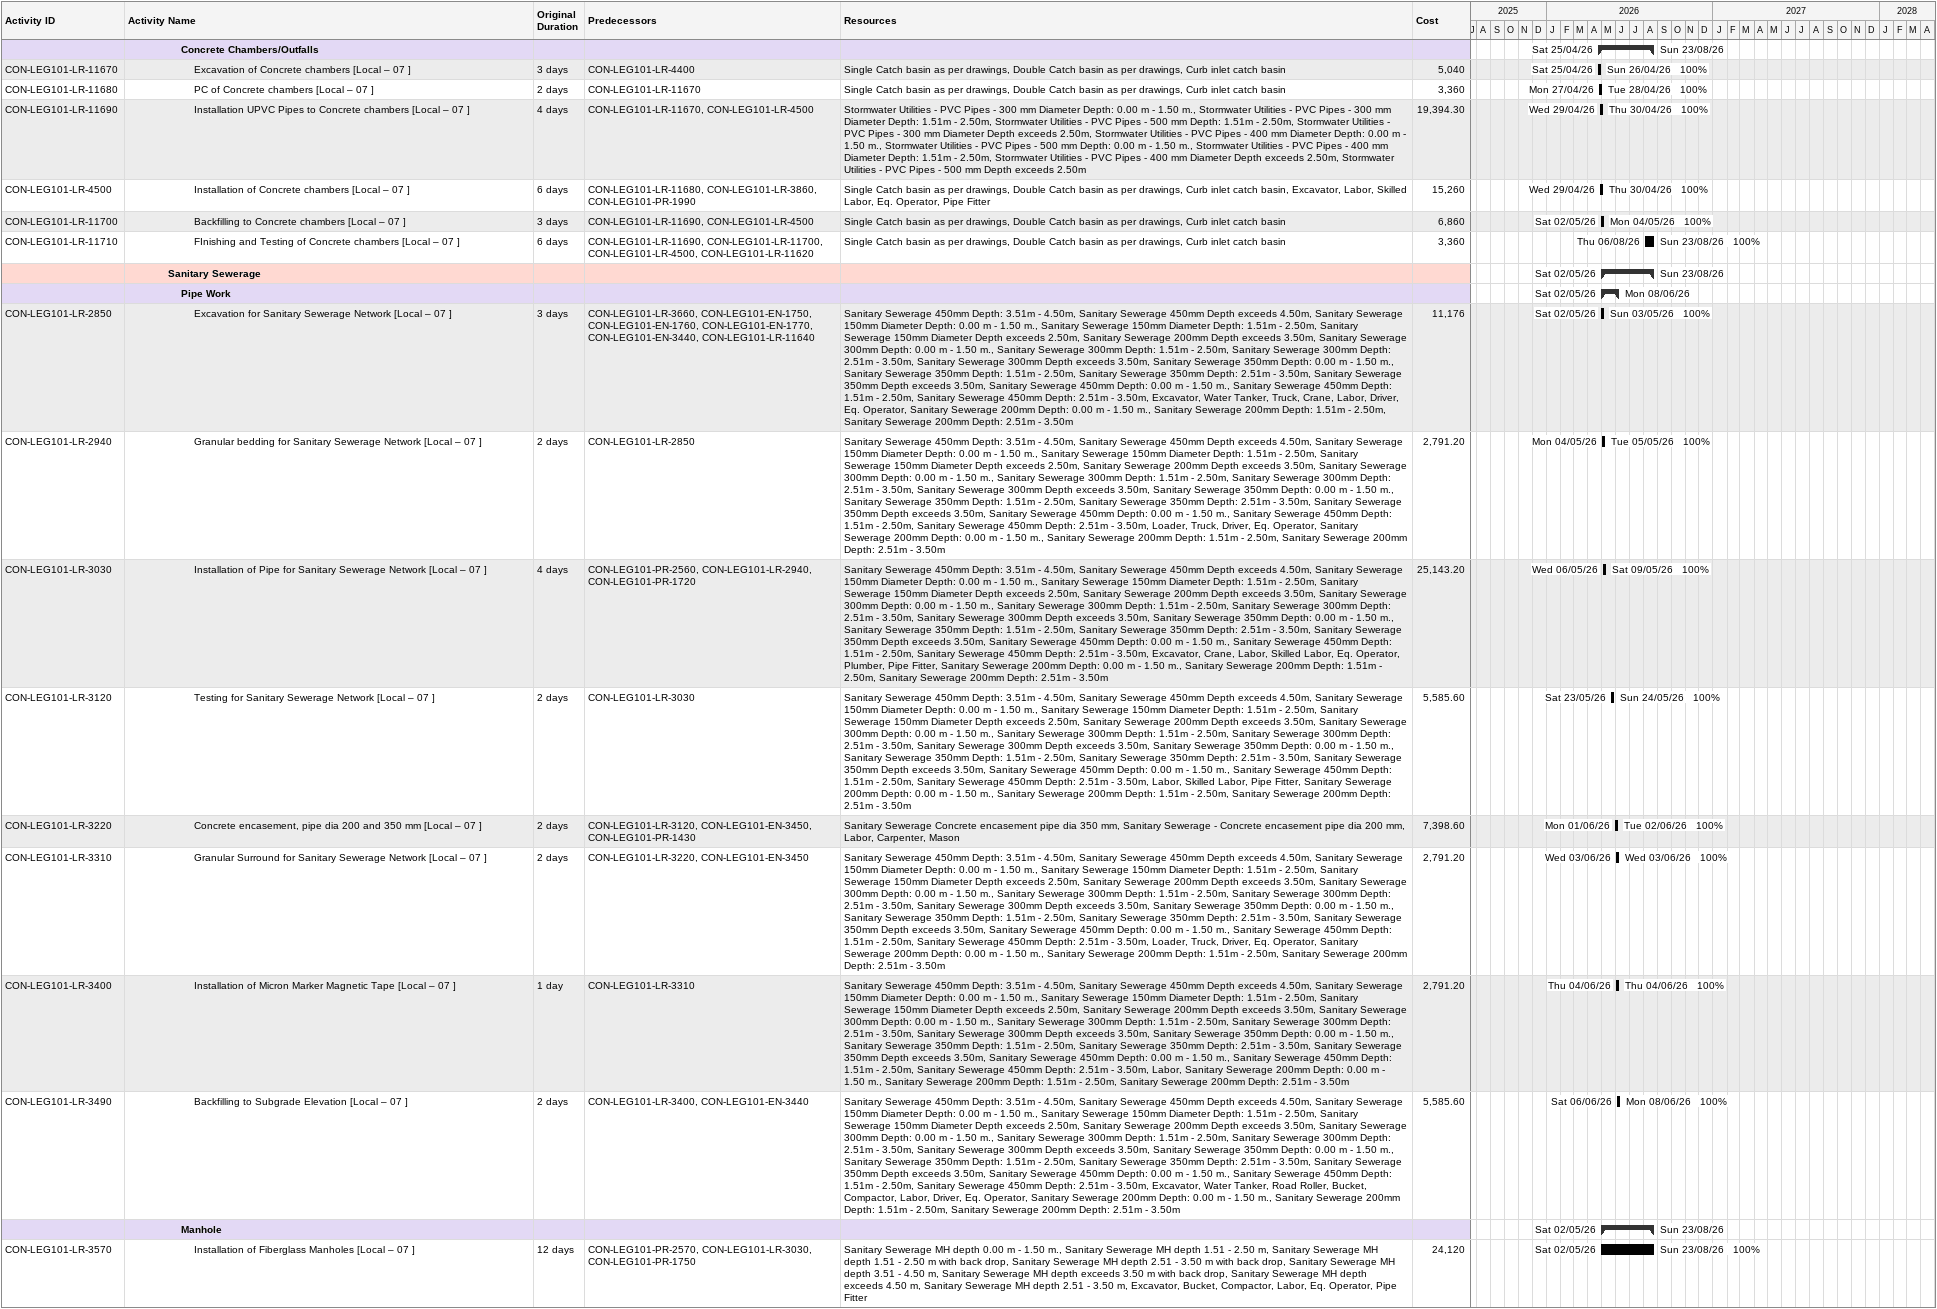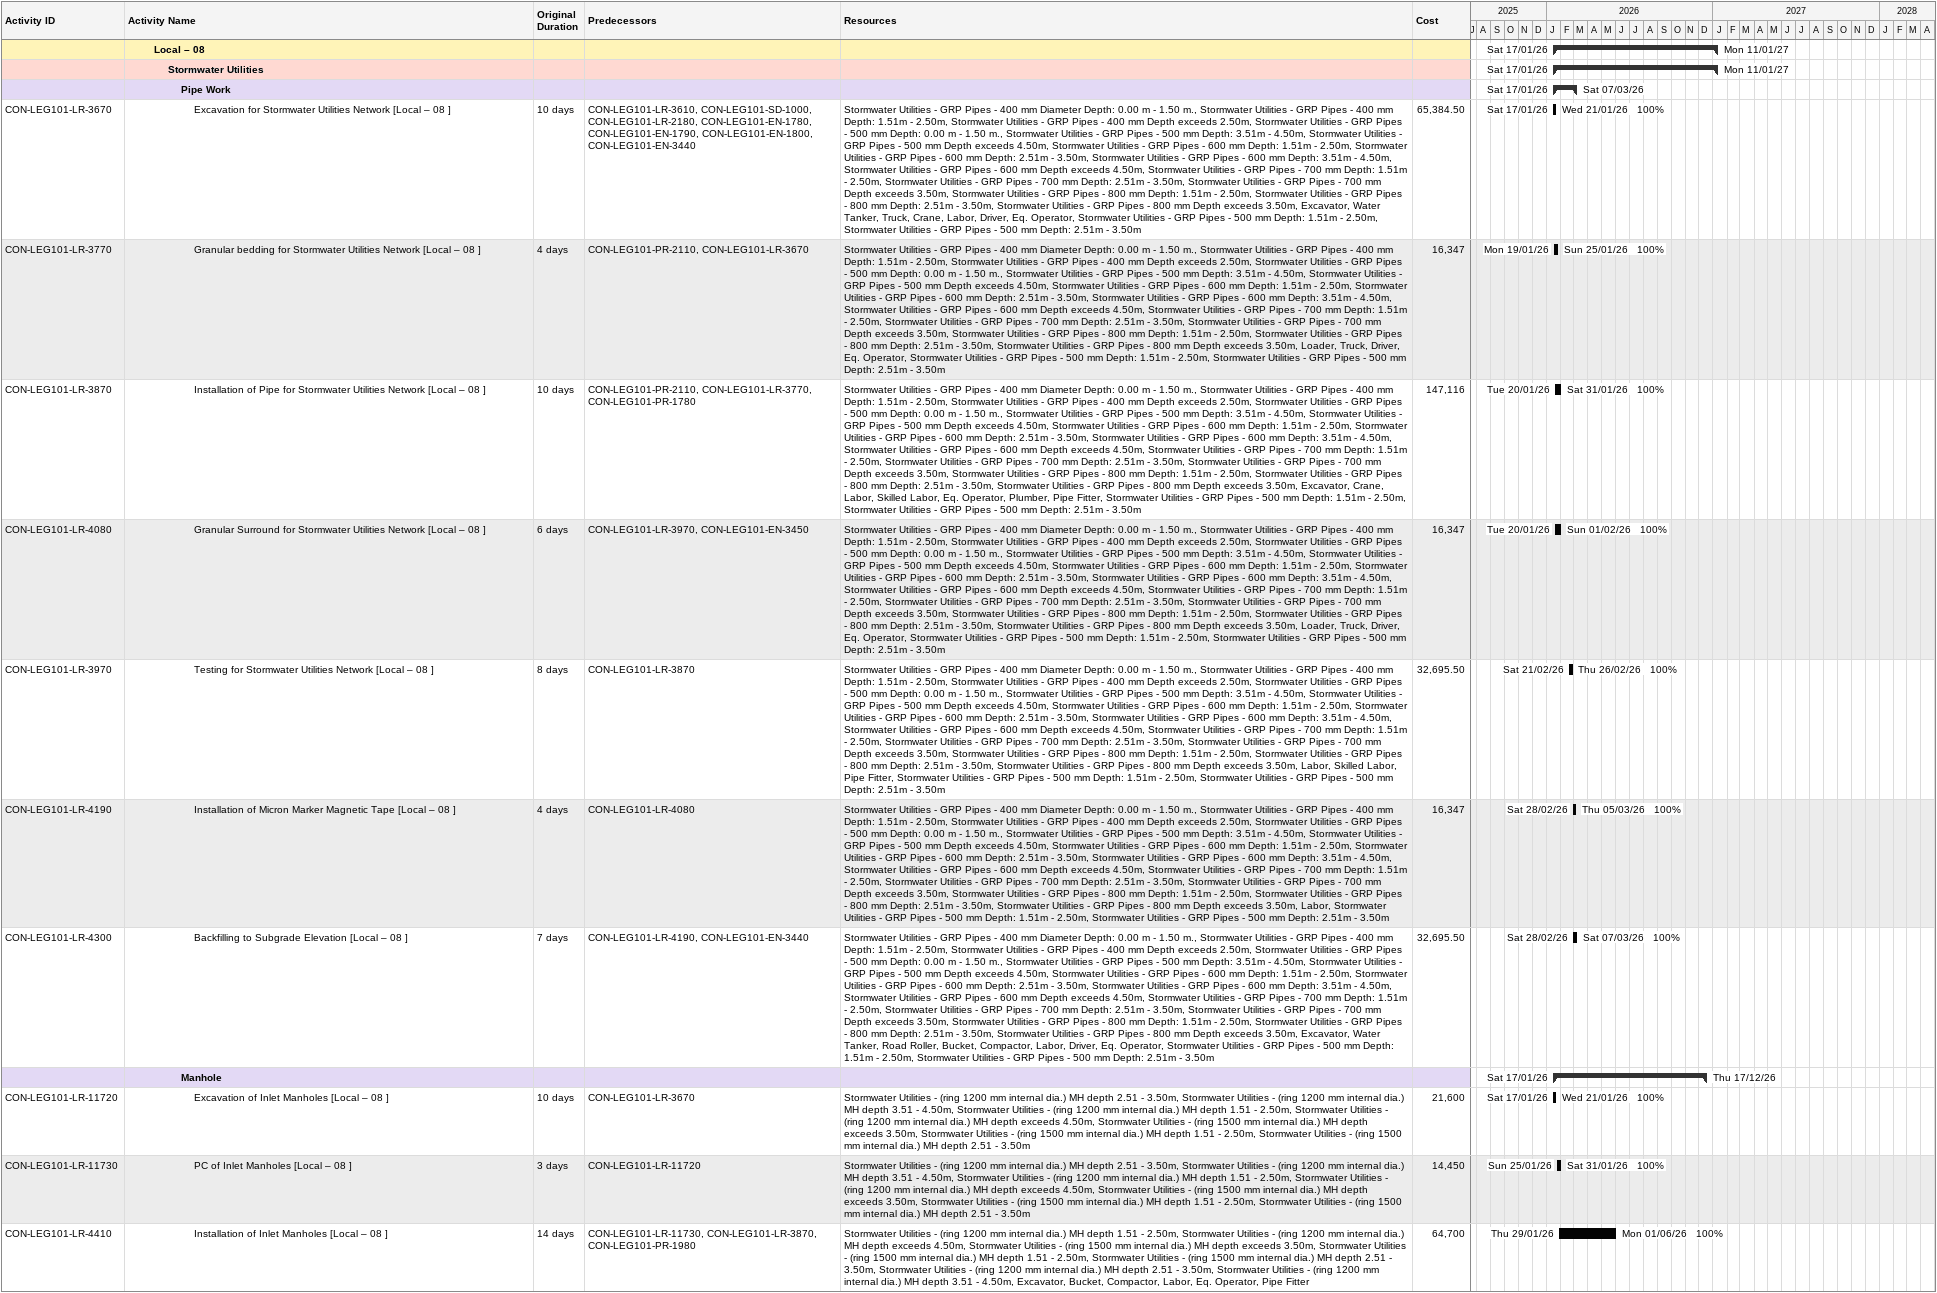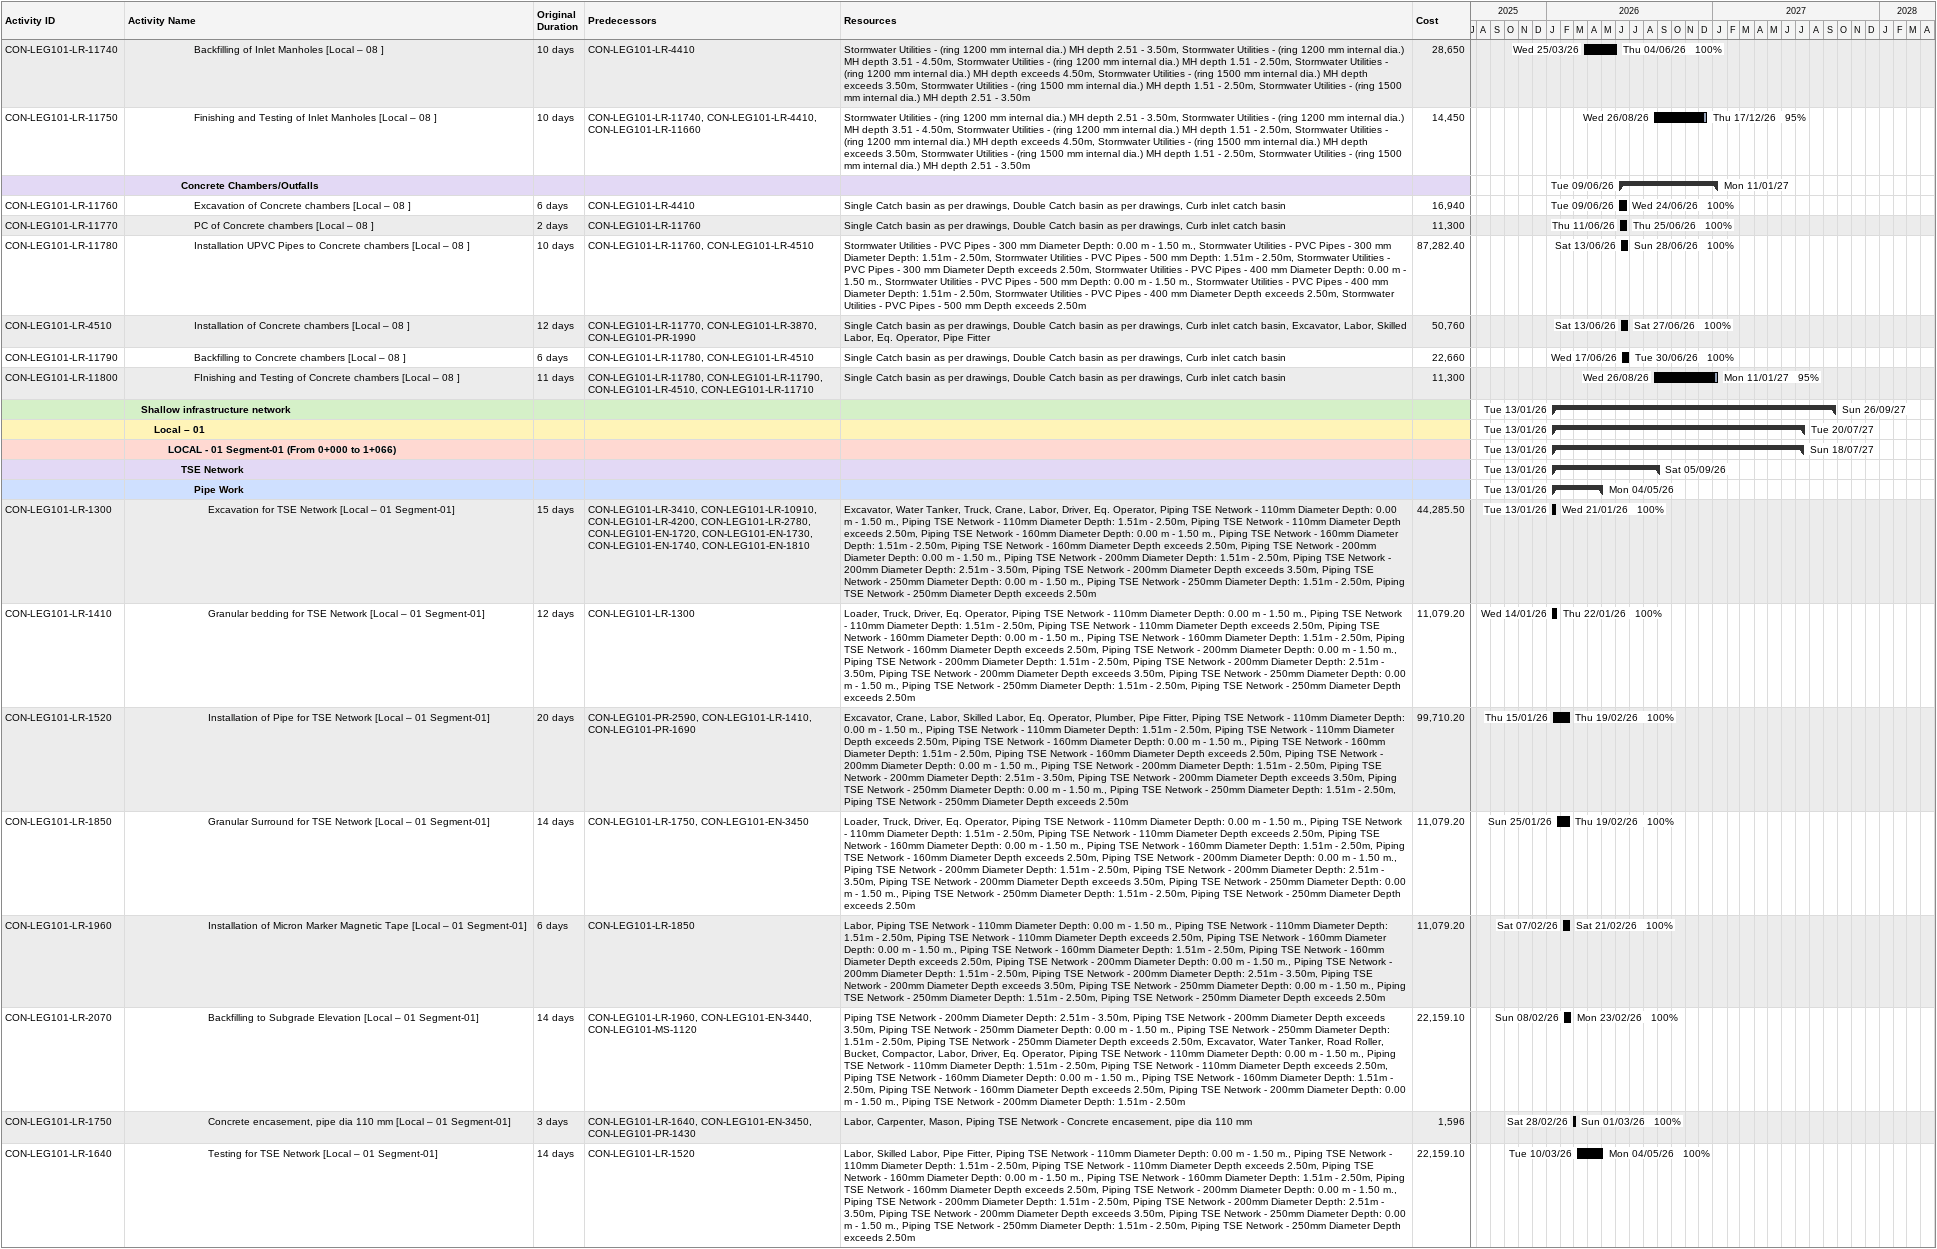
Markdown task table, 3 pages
| ID | Level | Task | Original duration | Start | Finish | Predecessors | Resources | % complete | Cost |
|---|---|---|---|---|---|---|---|---|---|
|  | 5 | **Concrete Chambers/Outfalls** |  | 2026-04-25 | 2026-08-23 |  |  |  |  |
| CON-LEG101-LR-11670 | 6 | Excavation of Concrete chambers [Local – 07 ] | 3d | 2026-04-25 | 2026-04-26 | CON-LEG101-LR-4400 | Single Catch basin as per drawings, Double Catch basin as per drawings, Curb inlet catch basin | 100 | 5040 |
| CON-LEG101-LR-11680 | 6 | PC of Concrete chambers [Local – 07 ] | 2d | 2026-04-27 | 2026-04-28 | CON-LEG101-LR-11670 | Single Catch basin as per drawings, Double Catch basin as per drawings, Curb inlet catch basin | 100 | 3360 |
| CON-LEG101-LR-11690 | 6 | Installation UPVC Pipes to Concrete chambers [Local – 07 ] | 4d | 2026-04-29 | 2026-04-30 | CON-LEG101-LR-11670, CON-LEG101-LR-4500 | Stormwater Utilities - PVC Pipes - 300 mm Diameter Depth: 0.00 m - 1.50 m., Stormwater Utilities - PVC Pipes - 300 mm Diameter Depth: 1.51m - 2.50m, Stormwater Utilities - PVC Pipes - 500 mm Depth: 1.51m - 2.50m, Stormwater Utilities - PVC Pipes - 300 mm Diameter Depth exceeds 2.50m, Stormwater Utilities - PVC Pipes - 400 mm Diameter Depth: 0.00 m - 1.50 m., Stormwater Utilities - PVC Pipes - 500 mm Depth: 0.00 m - 1.50 m., Stormwater Utilities - PVC Pipes - 400 mm Diameter Depth: 1.51m - 2.50m, Stormwater Utilities - PVC Pipes - 400 mm Diameter Depth exceeds 2.50m, Stormwater Utilities - PVC Pipes - 500 mm Depth exceeds 2.50m | 100 | 19394.30 |
| CON-LEG101-LR-4500 | 6 | Installation of Concrete chambers [Local – 07 ] | 6d | 2026-04-29 | 2026-04-30 | CON-LEG101-LR-11680, CON-LEG101-LR-3860, CON-LEG101-PR-1990 | Single Catch basin as per drawings, Double Catch basin as per drawings, Curb inlet catch basin, Excavator, Labor, Skilled Labor, Eq. Operator, Pipe Fitter | 100 | 15260 |
| CON-LEG101-LR-11700 | 6 | Backfilling to Concrete chambers [Local – 07 ] | 3d | 2026-05-02 | 2026-05-04 | CON-LEG101-LR-11690, CON-LEG101-LR-4500 | Single Catch basin as per drawings, Double Catch basin as per drawings, Curb inlet catch basin | 100 | 6860 |
| CON-LEG101-LR-11710 | 6 | FInishing and Testing of Concrete chambers [Local – 07 ] | 6d | 2026-08-06 | 2026-08-23 | CON-LEG101-LR-11690, CON-LEG101-LR-11700, CON-LEG101-LR-4500, CON-LEG101-LR-11620 | Single Catch basin as per drawings, Double Catch basin as per drawings, Curb inlet catch basin | 100 | 3360 |
|  | 4 | **Sanitary Sewerage** |  | 2026-05-02 | 2026-08-23 |  |  |  |  |
|  | 5 | **Pipe Work** |  | 2026-05-02 | 2026-06-08 |  |  |  |  |
| CON-LEG101-LR-2850 | 6 | Excavation for Sanitary Sewerage Network [Local – 07 ] | 3d | 2026-05-02 | 2026-05-03 | CON-LEG101-LR-3660, CON-LEG101-EN-1750, CON-LEG101-EN-1760, CON-LEG101-EN-1770, CON-LEG101-EN-3440, CON-LEG101-LR-11640 | Sanitary Sewerage 450mm Depth: 3.51m - 4.50m, Sanitary Sewerage 450mm Depth exceeds 4.50m, Sanitary Sewerage 150mm Diameter Depth: 0.00 m - 1.50 m., Sanitary Sewerage 150mm Diameter Depth: 1.51m - 2.50m, Sanitary Sewerage 150mm Diameter Depth exceeds 2.50m, Sanitary Sewerage 200mm Depth exceeds 3.50m, Sanitary Sewerage 300mm Depth: 0.00 m - 1.50 m., Sanitary Sewerage 300mm Depth: 1.51m - 2.50m, Sanitary Sewerage 300mm Depth: 2.51m - 3.50m, Sanitary Sewerage 300mm Depth exceeds 3.50m, Sanitary Sewerage 350mm Depth: 0.00 m - 1.50 m., Sanitary Sewerage 350mm Depth: 1.51m - 2.50m, Sanitary Sewerage 350mm Depth: 2.51m - 3.50m, Sanitary Sewerage 350mm Depth exceeds 3.50m, Sanitary Sewerage 450mm Depth: 0.00 m - 1.50 m., Sanitary Sewerage 450mm Depth: 1.51m - 2.50m, Sanitary Sewerage 450mm Depth: 2.51m - 3.50m, Excavator, Water Tanker, Truck, Crane, Labor, Driver, Eq. Operator, Sanitary Sewerage 200mm Depth: 0.00 m - 1.50 m., Sanitary Sewerage 200mm Depth: 1.51m - 2.50m, Sanitary Sewerage 200mm Depth: 2.51m - 3.50m | 100 | 11176 |
| CON-LEG101-LR-2940 | 6 | Granular bedding for Sanitary Sewerage Network [Local – 07 ] | 2d | 2026-05-04 | 2026-05-05 | CON-LEG101-LR-2850 | Sanitary Sewerage 450mm Depth: 3.51m - 4.50m, Sanitary Sewerage 450mm Depth exceeds 4.50m, Sanitary Sewerage 150mm Diameter Depth: 0.00 m - 1.50 m., Sanitary Sewerage 150mm Diameter Depth: 1.51m - 2.50m, Sanitary Sewerage 150mm Diameter Depth exceeds 2.50m, Sanitary Sewerage 200mm Depth exceeds 3.50m, Sanitary Sewerage 300mm Depth: 0.00 m - 1.50 m., Sanitary Sewerage 300mm Depth: 1.51m - 2.50m, Sanitary Sewerage 300mm Depth: 2.51m - 3.50m, Sanitary Sewerage 300mm Depth exceeds 3.50m, Sanitary Sewerage 350mm Depth: 0.00 m - 1.50 m., Sanitary Sewerage 350mm Depth: 1.51m - 2.50m, Sanitary Sewerage 350mm Depth: 2.51m - 3.50m, Sanitary Sewerage 350mm Depth exceeds 3.50m, Sanitary Sewerage 450mm Depth: 0.00 m - 1.50 m., Sanitary Sewerage 450mm Depth: 1.51m - 2.50m, Sanitary Sewerage 450mm Depth: 2.51m - 3.50m, Loader, Truck, Driver, Eq. Operator, Sanitary Sewerage 200mm Depth: 0.00 m - 1.50 m., Sanitary Sewerage 200mm Depth: 1.51m - 2.50m, Sanitary Sewerage 200mm Depth: 2.51m - 3.50m | 100 | 2791.20 |
| CON-LEG101-LR-3030 | 6 | Installation of Pipe for Sanitary Sewerage Network [Local – 07 ] | 4d | 2026-05-06 | 2026-05-09 | CON-LEG101-PR-2560, CON-LEG101-LR-2940, CON-LEG101-PR-1720 | Sanitary Sewerage 450mm Depth: 3.51m - 4.50m, Sanitary Sewerage 450mm Depth exceeds 4.50m, Sanitary Sewerage 150mm Diameter Depth: 0.00 m - 1.50 m., Sanitary Sewerage 150mm Diameter Depth: 1.51m - 2.50m, Sanitary Sewerage 150mm Diameter Depth exceeds 2.50m, Sanitary Sewerage 200mm Depth exceeds 3.50m, Sanitary Sewerage 300mm Depth: 0.00 m - 1.50 m., Sanitary Sewerage 300mm Depth: 1.51m - 2.50m, Sanitary Sewerage 300mm Depth: 2.51m - 3.50m, Sanitary Sewerage 300mm Depth exceeds 3.50m, Sanitary Sewerage 350mm Depth: 0.00 m - 1.50 m., Sanitary Sewerage 350mm Depth: 1.51m - 2.50m, Sanitary Sewerage 350mm Depth: 2.51m - 3.50m, Sanitary Sewerage 350mm Depth exceeds 3.50m, Sanitary Sewerage 450mm Depth: 0.00 m - 1.50 m., Sanitary Sewerage 450mm Depth: 1.51m - 2.50m, Sanitary Sewerage 450mm Depth: 2.51m - 3.50m, Excavator, Crane, Labor, Skilled Labor, Eq. Operator, Plumber, Pipe Fitter, Sanitary Sewerage 200mm Depth: 0.00 m - 1.50 m., Sanitary Sewerage 200mm Depth: 1.51m - 2.50m, Sanitary Sewerage 200mm Depth: 2.51m - 3.50m | 100 | 25143.20 |
| CON-LEG101-LR-3120 | 6 | Testing for Sanitary Sewerage Network [Local – 07 ] | 2d | 2026-05-23 | 2026-05-24 | CON-LEG101-LR-3030 | Sanitary Sewerage 450mm Depth: 3.51m - 4.50m, Sanitary Sewerage 450mm Depth exceeds 4.50m, Sanitary Sewerage 150mm Diameter Depth: 0.00 m - 1.50 m., Sanitary Sewerage 150mm Diameter Depth: 1.51m - 2.50m, Sanitary Sewerage 150mm Diameter Depth exceeds 2.50m, Sanitary Sewerage 200mm Depth exceeds 3.50m, Sanitary Sewerage 300mm Depth: 0.00 m - 1.50 m., Sanitary Sewerage 300mm Depth: 1.51m - 2.50m, Sanitary Sewerage 300mm Depth: 2.51m - 3.50m, Sanitary Sewerage 300mm Depth exceeds 3.50m, Sanitary Sewerage 350mm Depth: 0.00 m - 1.50 m., Sanitary Sewerage 350mm Depth: 1.51m - 2.50m, Sanitary Sewerage 350mm Depth: 2.51m - 3.50m, Sanitary Sewerage 350mm Depth exceeds 3.50m, Sanitary Sewerage 450mm Depth: 0.00 m - 1.50 m., Sanitary Sewerage 450mm Depth: 1.51m - 2.50m, Sanitary Sewerage 450mm Depth: 2.51m - 3.50m, Labor, Skilled Labor, Pipe Fitter, Sanitary Sewerage 200mm Depth: 0.00 m - 1.50 m., Sanitary Sewerage 200mm Depth: 1.51m - 2.50m, Sanitary Sewerage 200mm Depth: 2.51m - 3.50m | 100 | 5585.60 |
| CON-LEG101-LR-3220 | 6 | Concrete encasement, pipe dia 200 and 350 mm [Local – 07 ] | 2d | 2026-06-01 | 2026-06-02 | CON-LEG101-LR-3120, CON-LEG101-EN-3450, CON-LEG101-PR-1430 | Sanitary Sewerage Concrete encasement pipe dia 350 mm, Sanitary Sewerage - Concrete encasement pipe dia 200 mm, Labor, Carpenter, Mason | 100 | 7398.60 |
| CON-LEG101-LR-3310 | 6 | Granular Surround for Sanitary Sewerage Network [Local – 07 ] | 2d | 2026-06-03 | 2026-06-03 | CON-LEG101-LR-3220, CON-LEG101-EN-3450 | Sanitary Sewerage 450mm Depth: 3.51m - 4.50m, Sanitary Sewerage 450mm Depth exceeds 4.50m, Sanitary Sewerage 150mm Diameter Depth: 0.00 m - 1.50 m., Sanitary Sewerage 150mm Diameter Depth: 1.51m - 2.50m, Sanitary Sewerage 150mm Diameter Depth exceeds 2.50m, Sanitary Sewerage 200mm Depth exceeds 3.50m, Sanitary Sewerage 300mm Depth: 0.00 m - 1.50 m., Sanitary Sewerage 300mm Depth: 1.51m - 2.50m, Sanitary Sewerage 300mm Depth: 2.51m - 3.50m, Sanitary Sewerage 300mm Depth exceeds 3.50m, Sanitary Sewerage 350mm Depth: 0.00 m - 1.50 m., Sanitary Sewerage 350mm Depth: 1.51m - 2.50m, Sanitary Sewerage 350mm Depth: 2.51m - 3.50m, Sanitary Sewerage 350mm Depth exceeds 3.50m, Sanitary Sewerage 450mm Depth: 0.00 m - 1.50 m., Sanitary Sewerage 450mm Depth: 1.51m - 2.50m, Sanitary Sewerage 450mm Depth: 2.51m - 3.50m, Loader, Truck, Driver, Eq. Operator, Sanitary Sewerage 200mm Depth: 0.00 m - 1.50 m., Sanitary Sewerage 200mm Depth: 1.51m - 2.50m, Sanitary Sewerage 200mm Depth: 2.51m - 3.50m | 100 | 2791.20 |
| CON-LEG101-LR-3400 | 6 | Installation of Micron Marker Magnetic Tape [Local – 07 ] | 1d | 2026-06-04 | 2026-06-04 | CON-LEG101-LR-3310 | Sanitary Sewerage 450mm Depth: 3.51m - 4.50m, Sanitary Sewerage 450mm Depth exceeds 4.50m, Sanitary Sewerage 150mm Diameter Depth: 0.00 m - 1.50 m., Sanitary Sewerage 150mm Diameter Depth: 1.51m - 2.50m, Sanitary Sewerage 150mm Diameter Depth exceeds 2.50m, Sanitary Sewerage 200mm Depth exceeds 3.50m, Sanitary Sewerage 300mm Depth: 0.00 m - 1.50 m., Sanitary Sewerage 300mm Depth: 1.51m - 2.50m, Sanitary Sewerage 300mm Depth: 2.51m - 3.50m, Sanitary Sewerage 300mm Depth exceeds 3.50m, Sanitary Sewerage 350mm Depth: 0.00 m - 1.50 m., Sanitary Sewerage 350mm Depth: 1.51m - 2.50m, Sanitary Sewerage 350mm Depth: 2.51m - 3.50m, Sanitary Sewerage 350mm Depth exceeds 3.50m, Sanitary Sewerage 450mm Depth: 0.00 m - 1.50 m., Sanitary Sewerage 450mm Depth: 1.51m - 2.50m, Sanitary Sewerage 450mm Depth: 2.51m - 3.50m, Labor, Sanitary Sewerage 200mm Depth: 0.00 m - 1.50 m., Sanitary Sewerage 200mm Depth: 1.51m - 2.50m, Sanitary Sewerage 200mm Depth: 2.51m - 3.50m | 100 | 2791.20 |
| CON-LEG101-LR-3490 | 6 | Backfilling to Subgrade Elevation [Local – 07 ] | 2d | 2026-06-06 | 2026-06-08 | CON-LEG101-LR-3400, CON-LEG101-EN-3440 | Sanitary Sewerage 450mm Depth: 3.51m - 4.50m, Sanitary Sewerage 450mm Depth exceeds 4.50m, Sanitary Sewerage 150mm Diameter Depth: 0.00 m - 1.50 m., Sanitary Sewerage 150mm Diameter Depth: 1.51m - 2.50m, Sanitary Sewerage 150mm Diameter Depth exceeds 2.50m, Sanitary Sewerage 200mm Depth exceeds 3.50m, Sanitary Sewerage 300mm Depth: 0.00 m - 1.50 m., Sanitary Sewerage 300mm Depth: 1.51m - 2.50m, Sanitary Sewerage 300mm Depth: 2.51m - 3.50m, Sanitary Sewerage 300mm Depth exceeds 3.50m, Sanitary Sewerage 350mm Depth: 0.00 m - 1.50 m., Sanitary Sewerage 350mm Depth: 1.51m - 2.50m, Sanitary Sewerage 350mm Depth: 2.51m - 3.50m, Sanitary Sewerage 350mm Depth exceeds 3.50m, Sanitary Sewerage 450mm Depth: 0.00 m - 1.50 m., Sanitary Sewerage 450mm Depth: 1.51m - 2.50m, Sanitary Sewerage 450mm Depth: 2.51m - 3.50m, Excavator, Water Tanker, Road Roller, Bucket, Compactor, Labor, Driver, Eq. Operator, Sanitary Sewerage 200mm Depth: 0.00 m - 1.50 m., Sanitary Sewerage 200mm Depth: 1.51m - 2.50m, Sanitary Sewerage 200mm Depth: 2.51m - 3.50m | 100 | 5585.60 |
|  | 5 | **Manhole** |  | 2026-05-02 | 2026-08-23 |  |  |  |  |
| CON-LEG101-LR-3570 | 6 | Installation of Fiberglass Manholes [Local – 07 ] | 12d | 2026-05-02 | 2026-08-23 | CON-LEG101-PR-2570, CON-LEG101-LR-3030, CON-LEG101-PR-1750 | Sanitary Sewerage MH depth 0.00 m - 1.50 m., Sanitary Sewerage MH depth 1.51 - 2.50 m, Sanitary Sewerage MH depth 1.51 - 2.50 m with back drop, Sanitary Sewerage MH depth 2.51 - 3.50 m with back drop, Sanitary Sewerage MH depth 3.51 - 4.50 m, Sanitary Sewerage MH depth exceeds 3.50 m with back drop, Sanitary Sewerage MH depth exceeds 4.50 m, Sanitary Sewerage MH depth 2.51 - 3.50 m, Excavator, Bucket, Compactor, Labor, Eq. Operator, Pipe Fitter | 100 | 24120 |
|  | 3 | **Local – 08** |  | 2026-01-17 | 2027-01-11 |  |  |  |  |
|  | 4 | **Stormwater Utilities** |  | 2026-01-17 | 2027-01-11 |  |  |  |  |
|  | 5 | **Pipe Work** |  | 2026-01-17 | 2026-03-07 |  |  |  |  |
| CON-LEG101-LR-3670 | 6 | Excavation for Stormwater Utilities Network [Local – 08 ] | 10d | 2026-01-17 | 2026-01-21 | CON-LEG101-LR-3610, CON-LEG101-SD-1000, CON-LEG101-LR-2180, CON-LEG101-EN-1780, CON-LEG101-EN-1790, CON-LEG101-EN-1800, CON-LEG101-EN-3440 | Stormwater Utilities - GRP Pipes - 400 mm Diameter Depth: 0.00 m - 1.50 m., Stormwater Utilities - GRP Pipes - 400 mm Depth: 1.51m - 2.50m, Stormwater Utilities - GRP Pipes - 400 mm Depth exceeds 2.50m, Stormwater Utilities - GRP Pipes - 500 mm Depth: 0.00 m - 1.50 m., Stormwater Utilities - GRP Pipes - 500 mm Depth: 3.51m - 4.50m, Stormwater Utilities - GRP Pipes - 500 mm Depth exceeds 4.50m, Stormwater Utilities - GRP Pipes - 600 mm Depth: 1.51m - 2.50m, Stormwater Utilities - GRP Pipes - 600 mm Depth: 2.51m - 3.50m, Stormwater Utilities - GRP Pipes - 600 mm Depth: 3.51m - 4.50m, Stormwater Utilities - GRP Pipes - 600 mm Depth exceeds 4.50m, Stormwater Utilities - GRP Pipes - 700 mm Depth: 1.51m - 2.50m, Stormwater Utilities - GRP Pipes - 700 mm Depth: 2.51m - 3.50m, Stormwater Utilities - GRP Pipes - 700 mm Depth exceeds 3.50m, Stormwater Utilities - GRP Pipes - 800 mm Depth: 1.51m - 2.50m, Stormwater Utilities - GRP Pipes - 800 mm Depth: 2.51m - 3.50m, Stormwater Utilities - GRP Pipes - 800 mm Depth exceeds 3.50m, Excavator, Water Tanker, Truck, Crane, Labor, Driver, Eq. Operator, Stormwater Utilities - GRP Pipes - 500 mm Depth: 1.51m - 2.50m, Stormwater Utilities - GRP Pipes - 500 mm Depth: 2.51m - 3.50m | 100 | 65384.50 |
| CON-LEG101-LR-3770 | 6 | Granular bedding for Stormwater Utilities Network [Local – 08 ] | 4d | 2026-01-19 | 2026-01-25 | CON-LEG101-PR-2110, CON-LEG101-LR-3670 | Stormwater Utilities - GRP Pipes - 400 mm Diameter Depth: 0.00 m - 1.50 m., Stormwater Utilities - GRP Pipes - 400 mm Depth: 1.51m - 2.50m, Stormwater Utilities - GRP Pipes - 400 mm Depth exceeds 2.50m, Stormwater Utilities - GRP Pipes - 500 mm Depth: 0.00 m - 1.50 m., Stormwater Utilities - GRP Pipes - 500 mm Depth: 3.51m - 4.50m, Stormwater Utilities - GRP Pipes - 500 mm Depth exceeds 4.50m, Stormwater Utilities - GRP Pipes - 600 mm Depth: 1.51m - 2.50m, Stormwater Utilities - GRP Pipes - 600 mm Depth: 2.51m - 3.50m, Stormwater Utilities - GRP Pipes - 600 mm Depth: 3.51m - 4.50m, Stormwater Utilities - GRP Pipes - 600 mm Depth exceeds 4.50m, Stormwater Utilities - GRP Pipes - 700 mm Depth: 1.51m - 2.50m, Stormwater Utilities - GRP Pipes - 700 mm Depth: 2.51m - 3.50m, Stormwater Utilities - GRP Pipes - 700 mm Depth exceeds 3.50m, Stormwater Utilities - GRP Pipes - 800 mm Depth: 1.51m - 2.50m, Stormwater Utilities - GRP Pipes - 800 mm Depth: 2.51m - 3.50m, Stormwater Utilities - GRP Pipes - 800 mm Depth exceeds 3.50m, Loader, Truck, Driver, Eq. Operator, Stormwater Utilities - GRP Pipes - 500 mm Depth: 1.51m - 2.50m, Stormwater Utilities - GRP Pipes - 500 mm Depth: 2.51m - 3.50m | 100 | 16347 |
| CON-LEG101-LR-3870 | 6 | Installation of Pipe for Stormwater Utilities Network [Local – 08 ] | 10d | 2026-01-20 | 2026-01-31 | CON-LEG101-PR-2110, CON-LEG101-LR-3770, CON-LEG101-PR-1780 | Stormwater Utilities - GRP Pipes - 400 mm Diameter Depth: 0.00 m - 1.50 m., Stormwater Utilities - GRP Pipes - 400 mm Depth: 1.51m - 2.50m, Stormwater Utilities - GRP Pipes - 400 mm Depth exceeds 2.50m, Stormwater Utilities - GRP Pipes - 500 mm Depth: 0.00 m - 1.50 m., Stormwater Utilities - GRP Pipes - 500 mm Depth: 3.51m - 4.50m, Stormwater Utilities - GRP Pipes - 500 mm Depth exceeds 4.50m, Stormwater Utilities - GRP Pipes - 600 mm Depth: 1.51m - 2.50m, Stormwater Utilities - GRP Pipes - 600 mm Depth: 2.51m - 3.50m, Stormwater Utilities - GRP Pipes - 600 mm Depth: 3.51m - 4.50m, Stormwater Utilities - GRP Pipes - 600 mm Depth exceeds 4.50m, Stormwater Utilities - GRP Pipes - 700 mm Depth: 1.51m - 2.50m, Stormwater Utilities - GRP Pipes - 700 mm Depth: 2.51m - 3.50m, Stormwater Utilities - GRP Pipes - 700 mm Depth exceeds 3.50m, Stormwater Utilities - GRP Pipes - 800 mm Depth: 1.51m - 2.50m, Stormwater Utilities - GRP Pipes - 800 mm Depth: 2.51m - 3.50m, Stormwater Utilities - GRP Pipes - 800 mm Depth exceeds 3.50m, Excavator, Crane, Labor, Skilled Labor, Eq. Operator, Plumber, Pipe Fitter, Stormwater Utilities - GRP Pipes - 500 mm Depth: 1.51m - 2.50m, Stormwater Utilities - GRP Pipes - 500 mm Depth: 2.51m - 3.50m | 100 | 147116 |
| CON-LEG101-LR-4080 | 6 | Granular Surround for Stormwater Utilities Network [Local – 08 ] | 6d | 2026-01-20 | 2026-02-01 | CON-LEG101-LR-3970, CON-LEG101-EN-3450 | Stormwater Utilities - GRP Pipes - 400 mm Diameter Depth: 0.00 m - 1.50 m., Stormwater Utilities - GRP Pipes - 400 mm Depth: 1.51m - 2.50m, Stormwater Utilities - GRP Pipes - 400 mm Depth exceeds 2.50m, Stormwater Utilities - GRP Pipes - 500 mm Depth: 0.00 m - 1.50 m., Stormwater Utilities - GRP Pipes - 500 mm Depth: 3.51m - 4.50m, Stormwater Utilities - GRP Pipes - 500 mm Depth exceeds 4.50m, Stormwater Utilities - GRP Pipes - 600 mm Depth: 1.51m - 2.50m, Stormwater Utilities - GRP Pipes - 600 mm Depth: 2.51m - 3.50m, Stormwater Utilities - GRP Pipes - 600 mm Depth: 3.51m - 4.50m, Stormwater Utilities - GRP Pipes - 600 mm Depth exceeds 4.50m, Stormwater Utilities - GRP Pipes - 700 mm Depth: 1.51m - 2.50m, Stormwater Utilities - GRP Pipes - 700 mm Depth: 2.51m - 3.50m, Stormwater Utilities - GRP Pipes - 700 mm Depth exceeds 3.50m, Stormwater Utilities - GRP Pipes - 800 mm Depth: 1.51m - 2.50m, Stormwater Utilities - GRP Pipes - 800 mm Depth: 2.51m - 3.50m, Stormwater Utilities - GRP Pipes - 800 mm Depth exceeds 3.50m, Loader, Truck, Driver, Eq. Operator, Stormwater Utilities - GRP Pipes - 500 mm Depth: 1.51m - 2.50m, Stormwater Utilities - GRP Pipes - 500 mm Depth: 2.51m - 3.50m | 100 | 16347 |
| CON-LEG101-LR-3970 | 6 | Testing for Stormwater Utilities Network [Local – 08 ] | 8d | 2026-02-21 | 2026-02-26 | CON-LEG101-LR-3870 | Stormwater Utilities - GRP Pipes - 400 mm Diameter Depth: 0.00 m - 1.50 m., Stormwater Utilities - GRP Pipes - 400 mm Depth: 1.51m - 2.50m, Stormwater Utilities - GRP Pipes - 400 mm Depth exceeds 2.50m, Stormwater Utilities - GRP Pipes - 500 mm Depth: 0.00 m - 1.50 m., Stormwater Utilities - GRP Pipes - 500 mm Depth: 3.51m - 4.50m, Stormwater Utilities - GRP Pipes - 500 mm Depth exceeds 4.50m, Stormwater Utilities - GRP Pipes - 600 mm Depth: 1.51m - 2.50m, Stormwater Utilities - GRP Pipes - 600 mm Depth: 2.51m - 3.50m, Stormwater Utilities - GRP Pipes - 600 mm Depth: 3.51m - 4.50m, Stormwater Utilities - GRP Pipes - 600 mm Depth exceeds 4.50m, Stormwater Utilities - GRP Pipes - 700 mm Depth: 1.51m - 2.50m, Stormwater Utilities - GRP Pipes - 700 mm Depth: 2.51m - 3.50m, Stormwater Utilities - GRP Pipes - 700 mm Depth exceeds 3.50m, Stormwater Utilities - GRP Pipes - 800 mm Depth: 1.51m - 2.50m, Stormwater Utilities - GRP Pipes - 800 mm Depth: 2.51m - 3.50m, Stormwater Utilities - GRP Pipes - 800 mm Depth exceeds 3.50m, Labor, Skilled Labor, Pipe Fitter, Stormwater Utilities - GRP Pipes - 500 mm Depth: 1.51m - 2.50m, Stormwater Utilities - GRP Pipes - 500 mm Depth: 2.51m - 3.50m | 100 | 32695.50 |
| CON-LEG101-LR-4190 | 6 | Installation of Micron Marker Magnetic Tape [Local – 08 ] | 4d | 2026-02-28 | 2026-03-05 | CON-LEG101-LR-4080 | Stormwater Utilities - GRP Pipes - 400 mm Diameter Depth: 0.00 m - 1.50 m., Stormwater Utilities - GRP Pipes - 400 mm Depth: 1.51m - 2.50m, Stormwater Utilities - GRP Pipes - 400 mm Depth exceeds 2.50m, Stormwater Utilities - GRP Pipes - 500 mm Depth: 0.00 m - 1.50 m., Stormwater Utilities - GRP Pipes - 500 mm Depth: 3.51m - 4.50m, Stormwater Utilities - GRP Pipes - 500 mm Depth exceeds 4.50m, Stormwater Utilities - GRP Pipes - 600 mm Depth: 1.51m - 2.50m, Stormwater Utilities - GRP Pipes - 600 mm Depth: 2.51m - 3.50m, Stormwater Utilities - GRP Pipes - 600 mm Depth: 3.51m - 4.50m, Stormwater Utilities - GRP Pipes - 600 mm Depth exceeds 4.50m, Stormwater Utilities - GRP Pipes - 700 mm Depth: 1.51m - 2.50m, Stormwater Utilities - GRP Pipes - 700 mm Depth: 2.51m - 3.50m, Stormwater Utilities - GRP Pipes - 700 mm Depth exceeds 3.50m, Stormwater Utilities - GRP Pipes - 800 mm Depth: 1.51m - 2.50m, Stormwater Utilities - GRP Pipes - 800 mm Depth: 2.51m - 3.50m, Stormwater Utilities - GRP Pipes - 800 mm Depth exceeds 3.50m, Labor, Stormwater Utilities - GRP Pipes - 500 mm Depth: 1.51m - 2.50m, Stormwater Utilities - GRP Pipes - 500 mm Depth: 2.51m - 3.50m | 100 | 16347 |
| CON-LEG101-LR-4300 | 6 | Backfilling to Subgrade Elevation [Local – 08 ] | 7d | 2026-02-28 | 2026-03-07 | CON-LEG101-LR-4190, CON-LEG101-EN-3440 | Stormwater Utilities - GRP Pipes - 400 mm Diameter Depth: 0.00 m - 1.50 m., Stormwater Utilities - GRP Pipes - 400 mm Depth: 1.51m - 2.50m, Stormwater Utilities - GRP Pipes - 400 mm Depth exceeds 2.50m, Stormwater Utilities - GRP Pipes - 500 mm Depth: 0.00 m - 1.50 m., Stormwater Utilities - GRP Pipes - 500 mm Depth: 3.51m - 4.50m, Stormwater Utilities - GRP Pipes - 500 mm Depth exceeds 4.50m, Stormwater Utilities - GRP Pipes - 600 mm Depth: 1.51m - 2.50m, Stormwater Utilities - GRP Pipes - 600 mm Depth: 2.51m - 3.50m, Stormwater Utilities - GRP Pipes - 600 mm Depth: 3.51m - 4.50m, Stormwater Utilities - GRP Pipes - 600 mm Depth exceeds 4.50m, Stormwater Utilities - GRP Pipes - 700 mm Depth: 1.51m - 2.50m, Stormwater Utilities - GRP Pipes - 700 mm Depth: 2.51m - 3.50m, Stormwater Utilities - GRP Pipes - 700 mm Depth exceeds 3.50m, Stormwater Utilities - GRP Pipes - 800 mm Depth: 1.51m - 2.50m, Stormwater Utilities - GRP Pipes - 800 mm Depth: 2.51m - 3.50m, Stormwater Utilities - GRP Pipes - 800 mm Depth exceeds 3.50m, Excavator, Water Tanker, Road Roller, Bucket, Compactor, Labor, Driver, Eq. Operator, Stormwater Utilities - GRP Pipes - 500 mm Depth: 1.51m - 2.50m, Stormwater Utilities - GRP Pipes - 500 mm Depth: 2.51m - 3.50m | 100 | 32695.50 |
|  | 5 | **Manhole** |  | 2026-01-17 | 2026-12-17 |  |  |  |  |
| CON-LEG101-LR-11720 | 6 | Excavation of Inlet Manholes [Local – 08 ] | 10d | 2026-01-17 | 2026-01-21 | CON-LEG101-LR-3670 | Stormwater Utilities - (ring 1200 mm internal dia.) MH depth 2.51 - 3.50m, Stormwater Utilities - (ring 1200 mm internal dia.) MH depth 3.51 - 4.50m, Stormwater Utilities - (ring 1200 mm internal dia.) MH depth 1.51 - 2.50m, Stormwater Utilities - (ring 1200 mm internal dia.) MH depth exceeds 4.50m, Stormwater Utilities - (ring 1500 mm internal dia.) MH depth exceeds 3.50m, Stormwater Utilities - (ring 1500 mm internal dia.) MH depth 1.51 - 2.50m, Stormwater Utilities - (ring 1500 mm internal dia.) MH depth 2.51 - 3.50m | 100 | 21600 |
| CON-LEG101-LR-11730 | 6 | PC of Inlet Manholes [Local – 08 ] | 3d | 2026-01-25 | 2026-01-31 | CON-LEG101-LR-11720 | Stormwater Utilities - (ring 1200 mm internal dia.) MH depth 2.51 - 3.50m, Stormwater Utilities - (ring 1200 mm internal dia.) MH depth 3.51 - 4.50m, Stormwater Utilities - (ring 1200 mm internal dia.) MH depth 1.51 - 2.50m, Stormwater Utilities - (ring 1200 mm internal dia.) MH depth exceeds 4.50m, Stormwater Utilities - (ring 1500 mm internal dia.) MH depth exceeds 3.50m, Stormwater Utilities - (ring 1500 mm internal dia.) MH depth 1.51 - 2.50m, Stormwater Utilities - (ring 1500 mm internal dia.) MH depth 2.51 - 3.50m | 100 | 14450 |
| CON-LEG101-LR-4410 | 6 | Installation of Inlet Manholes [Local – 08 ] | 14d | 2026-01-29 | 2026-06-01 | CON-LEG101-LR-11730, CON-LEG101-LR-3870, CON-LEG101-PR-1980 | Stormwater Utilities - (ring 1200 mm internal dia.) MH depth 1.51 - 2.50m, Stormwater Utilities - (ring 1200 mm internal dia.) MH depth exceeds 4.50m, Stormwater Utilities - (ring 1500 mm internal dia.) MH depth exceeds 3.50m, Stormwater Utilities - (ring 1500 mm internal dia.) MH depth 1.51 - 2.50m, Stormwater Utilities - (ring 1500 mm internal dia.) MH depth 2.51 - 3.50m, Stormwater Utilities - (ring 1200 mm internal dia.) MH depth 2.51 - 3.50m, Stormwater Utilities - (ring 1200 mm internal dia.) MH depth 3.51 - 4.50m, Excavator, Bucket, Compactor, Labor, Eq. Operator, Pipe Fitter | 100 | 64700 |
| CON-LEG101-LR-11740 | 6 | Backfilling of Inlet Manholes [Local – 08 ] | 10d | 2026-03-25 | 2026-06-04 | CON-LEG101-LR-4410 | Stormwater Utilities - (ring 1200 mm internal dia.) MH depth 2.51 - 3.50m, Stormwater Utilities - (ring 1200 mm internal dia.) MH depth 3.51 - 4.50m, Stormwater Utilities - (ring 1200 mm internal dia.) MH depth 1.51 - 2.50m, Stormwater Utilities - (ring 1200 mm internal dia.) MH depth exceeds 4.50m, Stormwater Utilities - (ring 1500 mm internal dia.) MH depth exceeds 3.50m, Stormwater Utilities - (ring 1500 mm internal dia.) MH depth 1.51 - 2.50m, Stormwater Utilities - (ring 1500 mm internal dia.) MH depth 2.51 - 3.50m | 100 | 28650 |
| CON-LEG101-LR-11750 | 6 | Finishing and Testing of Inlet Manholes [Local – 08 ] | 10d | 2026-08-26 | 2026-12-17 | CON-LEG101-LR-11740, CON-LEG101-LR-4410, CON-LEG101-LR-11660 | Stormwater Utilities - (ring 1200 mm internal dia.) MH depth 2.51 - 3.50m, Stormwater Utilities - (ring 1200 mm internal dia.) MH depth 3.51 - 4.50m, Stormwater Utilities - (ring 1200 mm internal dia.) MH depth 1.51 - 2.50m, Stormwater Utilities - (ring 1200 mm internal dia.) MH depth exceeds 4.50m, Stormwater Utilities - (ring 1500 mm internal dia.) MH depth exceeds 3.50m, Stormwater Utilities - (ring 1500 mm internal dia.) MH depth 1.51 - 2.50m, Stormwater Utilities - (ring 1500 mm internal dia.) MH depth 2.51 - 3.50m | 95 | 14450 |
|  | 5 | **Concrete Chambers/Outfalls** |  | 2026-06-09 | 2027-01-11 |  |  |  |  |
| CON-LEG101-LR-11760 | 6 | Excavation of Concrete chambers [Local – 08 ] | 6d | 2026-06-09 | 2026-06-24 | CON-LEG101-LR-4410 | Single Catch basin as per drawings, Double Catch basin as per drawings, Curb inlet catch basin | 100 | 16940 |
| CON-LEG101-LR-11770 | 6 | PC of Concrete chambers [Local – 08 ] | 2d | 2026-06-11 | 2026-06-25 | CON-LEG101-LR-11760 | Single Catch basin as per drawings, Double Catch basin as per drawings, Curb inlet catch basin | 100 | 11300 |
| CON-LEG101-LR-11780 | 6 | Installation UPVC Pipes to Concrete chambers [Local – 08 ] | 10d | 2026-06-13 | 2026-06-28 | CON-LEG101-LR-11760, CON-LEG101-LR-4510 | Stormwater Utilities - PVC Pipes - 300 mm Diameter Depth: 0.00 m - 1.50 m., Stormwater Utilities - PVC Pipes - 300 mm Diameter Depth: 1.51m - 2.50m, Stormwater Utilities - PVC Pipes - 500 mm Depth: 1.51m - 2.50m, Stormwater Utilities - PVC Pipes - 300 mm Diameter Depth exceeds 2.50m, Stormwater Utilities - PVC Pipes - 400 mm Diameter Depth: 0.00 m - 1.50 m., Stormwater Utilities - PVC Pipes - 500 mm Depth: 0.00 m - 1.50 m., Stormwater Utilities - PVC Pipes - 400 mm Diameter Depth: 1.51m - 2.50m, Stormwater Utilities - PVC Pipes - 400 mm Diameter Depth exceeds 2.50m, Stormwater Utilities - PVC Pipes - 500 mm Depth exceeds 2.50m | 100 | 87282.40 |
| CON-LEG101-LR-4510 | 6 | Installation of Concrete chambers [Local – 08 ] | 12d | 2026-06-13 | 2026-06-27 | CON-LEG101-LR-11770, CON-LEG101-LR-3870, CON-LEG101-PR-1990 | Single Catch basin as per drawings, Double Catch basin as per drawings, Curb inlet catch basin, Excavator, Labor, Skilled Labor, Eq. Operator, Pipe Fitter | 100 | 50760 |
| CON-LEG101-LR-11790 | 6 | Backfilling to Concrete chambers [Local – 08 ] | 6d | 2026-06-17 | 2026-06-30 | CON-LEG101-LR-11780, CON-LEG101-LR-4510 | Single Catch basin as per drawings, Double Catch basin as per drawings, Curb inlet catch basin | 100 | 22660 |
| CON-LEG101-LR-11800 | 6 | FInishing and Testing of Concrete chambers [Local – 08 ] | 11d | 2026-08-26 | 2027-01-11 | CON-LEG101-LR-11780, CON-LEG101-LR-11790, CON-LEG101-LR-4510, CON-LEG101-LR-11710 | Single Catch basin as per drawings, Double Catch basin as per drawings, Curb inlet catch basin | 95 | 11300 |
|  | 2 | **Shallow infrastructure network** |  | 2026-01-13 | 2027-09-26 |  |  |  |  |
|  | 3 | **Local – 01** |  | 2026-01-13 | 2027-07-20 |  |  |  |  |
|  | 4 | **LOCAL - 01 Segment-01 (From 0+000 to 1+066)** |  | 2026-01-13 | 2027-07-18 |  |  |  |  |
|  | 5 | **TSE Network** |  | 2026-01-13 | 2026-09-05 |  |  |  |  |
|  | 6 | **Pipe Work** |  | 2026-01-13 | 2026-05-04 |  |  |  |  |
| CON-LEG101-LR-1300 | 7 | Excavation for TSE Network [Local – 01 Segment-01] | 15d | 2026-01-13 | 2026-01-21 | CON-LEG101-LR-3410, CON-LEG101-LR-10910, CON-LEG101-LR-4200, CON-LEG101-LR-2780, CON-LEG101-EN-1720, CON-LEG101-EN-1730, CON-LEG101-EN-1740, CON-LEG101-EN-1810 | Excavator, Water Tanker, Truck, Crane, Labor, Driver, Eq. Operator, Piping TSE Network - 110mm Diameter Depth: 0.00 m - 1.50 m., Piping TSE Network - 110mm Diameter Depth: 1.51m - 2.50m, Piping TSE Network - 110mm Diameter Depth exceeds 2.50m, Piping TSE Network - 160mm Diameter Depth: 0.00 m - 1.50 m., Piping TSE Network - 160mm Diameter Depth: 1.51m - 2.50m, Piping TSE Network - 160mm Diameter Depth exceeds 2.50m, Piping TSE Network - 200mm Diameter Depth: 0.00 m - 1.50 m., Piping TSE Network - 200mm Diameter Depth: 1.51m - 2.50m, Piping TSE Network - 200mm Diameter Depth: 2.51m - 3.50m, Piping TSE Network - 200mm Diameter Depth exceeds 3.50m, Piping TSE Network - 250mm Diameter Depth: 0.00 m - 1.50 m., Piping TSE Network - 250mm Diameter Depth: 1.51m - 2.50m, Piping TSE Network - 250mm Diameter Depth exceeds 2.50m | 100 | 44285.50 |
| CON-LEG101-LR-1410 | 7 | Granular bedding for TSE Network [Local – 01 Segment-01] | 12d | 2026-01-14 | 2026-01-22 | CON-LEG101-LR-1300 | Loader, Truck, Driver, Eq. Operator, Piping TSE Network - 110mm Diameter Depth: 0.00 m - 1.50 m., Piping TSE Network - 110mm Diameter Depth: 1.51m - 2.50m, Piping TSE Network - 110mm Diameter Depth exceeds 2.50m, Piping TSE Network - 160mm Diameter Depth: 0.00 m - 1.50 m., Piping TSE Network - 160mm Diameter Depth: 1.51m - 2.50m, Piping TSE Network - 160mm Diameter Depth exceeds 2.50m, Piping TSE Network - 200mm Diameter Depth: 0.00 m - 1.50 m., Piping TSE Network - 200mm Diameter Depth: 1.51m - 2.50m, Piping TSE Network - 200mm Diameter Depth: 2.51m - 3.50m, Piping TSE Network - 200mm Diameter Depth exceeds 3.50m, Piping TSE Network - 250mm Diameter Depth: 0.00 m - 1.50 m., Piping TSE Network - 250mm Diameter Depth: 1.51m - 2.50m, Piping TSE Network - 250mm Diameter Depth exceeds 2.50m | 100 | 11079.20 |
| CON-LEG101-LR-1520 | 7 | Installation of Pipe for TSE Network [Local – 01 Segment-01] | 20d | 2026-01-15 | 2026-02-19 | CON-LEG101-PR-2590, CON-LEG101-LR-1410, CON-LEG101-PR-1690 | Excavator, Crane, Labor, Skilled Labor, Eq. Operator, Plumber, Pipe Fitter, Piping TSE Network - 110mm Diameter Depth: 0.00 m - 1.50 m., Piping TSE Network - 110mm Diameter Depth: 1.51m - 2.50m, Piping TSE Network - 110mm Diameter Depth exceeds 2.50m, Piping TSE Network - 160mm Diameter Depth: 0.00 m - 1.50 m., Piping TSE Network - 160mm Diameter Depth: 1.51m - 2.50m, Piping TSE Network - 160mm Diameter Depth exceeds 2.50m, Piping TSE Network - 200mm Diameter Depth: 0.00 m - 1.50 m., Piping TSE Network - 200mm Diameter Depth: 1.51m - 2.50m, Piping TSE Network - 200mm Diameter Depth: 2.51m - 3.50m, Piping TSE Network - 200mm Diameter Depth exceeds 3.50m, Piping TSE Network - 250mm Diameter Depth: 0.00 m - 1.50 m., Piping TSE Network - 250mm Diameter Depth: 1.51m - 2.50m, Piping TSE Network - 250mm Diameter Depth exceeds 2.50m | 100 | 99710.20 |
| CON-LEG101-LR-1850 | 7 | Granular Surround for TSE Network [Local – 01 Segment-01] | 14d | 2026-01-25 | 2026-02-19 | CON-LEG101-LR-1750, CON-LEG101-EN-3450 | Loader, Truck, Driver, Eq. Operator, Piping TSE Network - 110mm Diameter Depth: 0.00 m - 1.50 m., Piping TSE Network - 110mm Diameter Depth: 1.51m - 2.50m, Piping TSE Network - 110mm Diameter Depth exceeds 2.50m, Piping TSE Network - 160mm Diameter Depth: 0.00 m - 1.50 m., Piping TSE Network - 160mm Diameter Depth: 1.51m - 2.50m, Piping TSE Network - 160mm Diameter Depth exceeds 2.50m, Piping TSE Network - 200mm Diameter Depth: 0.00 m - 1.50 m., Piping TSE Network - 200mm Diameter Depth: 1.51m - 2.50m, Piping TSE Network - 200mm Diameter Depth: 2.51m - 3.50m, Piping TSE Network - 200mm Diameter Depth exceeds 3.50m, Piping TSE Network - 250mm Diameter Depth: 0.00 m - 1.50 m., Piping TSE Network - 250mm Diameter Depth: 1.51m - 2.50m, Piping TSE Network - 250mm Diameter Depth exceeds 2.50m | 100 | 11079.20 |
| CON-LEG101-LR-1960 | 7 | Installation of Micron Marker Magnetic Tape [Local – 01 Segment-01] | 6d | 2026-02-07 | 2026-02-21 | CON-LEG101-LR-1850 | Labor, Piping TSE Network - 110mm Diameter Depth: 0.00 m - 1.50 m., Piping TSE Network - 110mm Diameter Depth: 1.51m - 2.50m, Piping TSE Network - 110mm Diameter Depth exceeds 2.50m, Piping TSE Network - 160mm Diameter Depth: 0.00 m - 1.50 m., Piping TSE Network - 160mm Diameter Depth: 1.51m - 2.50m, Piping TSE Network - 160mm Diameter Depth exceeds 2.50m, Piping TSE Network - 200mm Diameter Depth: 0.00 m - 1.50 m., Piping TSE Network - 200mm Diameter Depth: 1.51m - 2.50m, Piping TSE Network - 200mm Diameter Depth: 2.51m - 3.50m, Piping TSE Network - 200mm Diameter Depth exceeds 3.50m, Piping TSE Network - 250mm Diameter Depth: 0.00 m - 1.50 m., Piping TSE Network - 250mm Diameter Depth: 1.51m - 2.50m, Piping TSE Network - 250mm Diameter Depth exceeds 2.50m | 100 | 11079.20 |
| CON-LEG101-LR-2070 | 7 | Backfilling to Subgrade Elevation [Local – 01 Segment-01] | 14d | 2026-02-08 | 2026-02-23 | CON-LEG101-LR-1960, CON-LEG101-EN-3440, CON-LEG101-MS-1120 | Piping TSE Network - 200mm Diameter Depth: 2.51m - 3.50m, Piping TSE Network - 200mm Diameter Depth exceeds 3.50m, Piping TSE Network - 250mm Diameter Depth: 0.00 m - 1.50 m., Piping TSE Network - 250mm Diameter Depth: 1.51m - 2.50m, Piping TSE Network - 250mm Diameter Depth exceeds 2.50m, Excavator, Water Tanker, Road Roller, Bucket, Compactor, Labor, Driver, Eq. Operator, Piping TSE Network - 110mm Diameter Depth: 0.00 m - 1.50 m., Piping TSE Network - 110mm Diameter Depth: 1.51m - 2.50m, Piping TSE Network - 110mm Diameter Depth exceeds 2.50m, Piping TSE Network - 160mm Diameter Depth: 0.00 m - 1.50 m., Piping TSE Network - 160mm Diameter Depth: 1.51m - 2.50m, Piping TSE Network - 160mm Diameter Depth exceeds 2.50m, Piping TSE Network - 200mm Diameter Depth: 0.00 m - 1.50 m., Piping TSE Network - 200mm Diameter Depth: 1.51m - 2.50m | 100 | 22159.10 |
| CON-LEG101-LR-1750 | 7 | Concrete encasement, pipe dia 110 mm [Local – 01 Segment-01] | 3d | 2026-02-28 | 2026-03-01 | CON-LEG101-LR-1640, CON-LEG101-EN-3450, CON-LEG101-PR-1430 | Labor, Carpenter, Mason, Piping TSE Network - Concrete encasement, pipe dia 110 mm | 100 | 1596 |
| CON-LEG101-LR-1640 | 7 | Testing for TSE Network [Local – 01 Segment-01] | 14d | 2026-03-10 | 2026-05-04 | CON-LEG101-LR-1520 | Labor, Skilled Labor, Pipe Fitter, Piping TSE Network - 110mm Diameter Depth: 0.00 m - 1.50 m., Piping TSE Network - 110mm Diameter Depth: 1.51m - 2.50m, Piping TSE Network - 110mm Diameter Depth exceeds 2.50m, Piping TSE Network - 160mm Diameter Depth: 0.00 m - 1.50 m., Piping TSE Network - 160mm Diameter Depth: 1.51m - 2.50m, Piping TSE Network - 160mm Diameter Depth exceeds 2.50m, Piping TSE Network - 200mm Diameter Depth: 0.00 m - 1.50 m., Piping TSE Network - 200mm Diameter Depth: 1.51m - 2.50m, Piping TSE Network - 200mm Diameter Depth: 2.51m - 3.50m, Piping TSE Network - 200mm Diameter Depth exceeds 3.50m, Piping TSE Network - 250mm Diameter Depth: 0.00 m - 1.50 m., Piping TSE Network - 250mm Diameter Depth: 1.51m - 2.50m, Piping TSE Network - 250mm Diameter Depth exceeds 2.50m | 100 | 22159.10 |
